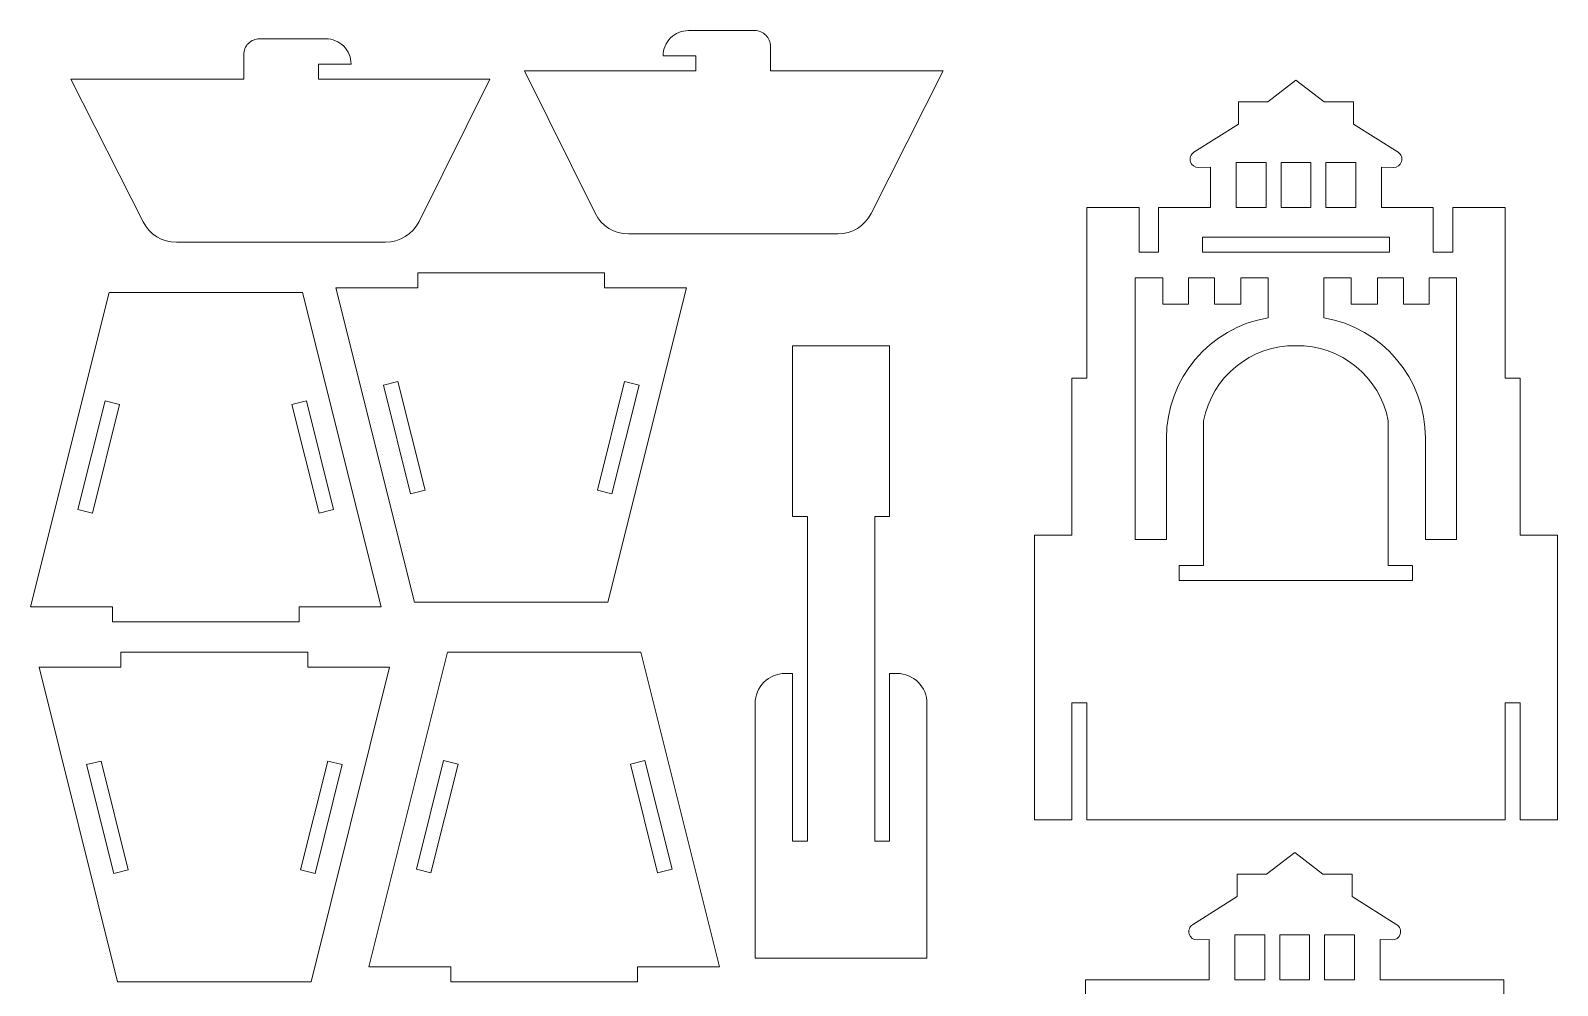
# Model space of a CAD drawing. Header units: millimetres. Extents: x -352 to 334, y -236 to 220.
# Drawn here: x -344.8 to -38.3, y 2.6 to 194.2 of the extents above; entities that cross this region are included whole.
import ezdxf

# ---------------------------------------------------------------- set-up
doc = ezdxf.new("R2010")
doc.units = ezdxf.units.MM
doc.header["$MEASUREMENT"] = 0
doc.layers.add('Capa 1', color=7, linetype='Continuous')

msp = doc.modelspace()

# ---------------------------------------------------------------- linework, layer by layer
at = {"layer": 'Capa 1', "color": 143, "lineweight": 9}
for points, knots in [([(-224.7259, 153.3899), (-224.7259, 153.3899), (-182.72, 153.3899), (-182.72, 153.3899), (-182.72, 153.3899), (-179.8922, 153.3907), (-177.3025, 154.9822), (-176.0276, 157.5059), (-176.0276, 157.5059), (-176.0276, 157.5059), (-161.5668, 186.1189), (-161.5668, 186.1189), (-161.5668, 186.1189), (-161.5668, 186.1189), (-196.244, 186.1189), (-196.244, 186.1189), (-196.244, 186.1189), (-196.244, 186.1189), (-196.244, 191.0245), (-196.244, 191.0245), (-196.244, 191.0245), (-196.2445, 191.8663), (-196.5794, 192.6781), (-197.1753, 193.2732), (-197.1753, 193.2732), (-197.7713, 193.8682), (-198.5791, 194.2024), (-199.4209, 194.202), (-199.4209, 194.202), (-199.4209, 194.202), (-212.711, 194.202), (-212.711, 194.202), (-212.711, 194.202), (-214.0579, 194.201), (-215.3566, 193.6648), (-216.3088, 192.7114), (-216.3088, 192.7114), (-217.2607, 191.758), (-217.7956, 190.4655), (-217.7943, 189.1182), (-217.7943, 189.1182), (-217.7943, 189.1182), (-211.2407, 189.1182), (-211.2407, 189.1182), (-211.2407, 189.1182), (-211.2407, 189.1182), (-211.2407, 186.1189), (-211.2407, 186.1189), (-211.2407, 186.1189), (-211.2407, 186.1189), (-245.6124, 186.1189), (-245.6124, 186.1189), (-245.6124, 186.1189), (-245.6124, 186.1189), (-231.443, 157.5561), (-231.443, 157.5561), (-231.443, 157.5561), (-230.1774, 155.0054), (-227.5735, 153.3895), (-224.7259, 153.3899)], [0, 0, 0, 0, 0.06666667, 0.06666667, 0.06666667, 0.06666667, 0.13333333, 0.13333333, 0.13333333, 0.13333333, 0.2, 0.2, 0.2, 0.2, 0.26666667, 0.26666667, 0.26666667, 0.26666667, 0.33333333, 0.33333333, 0.33333333, 0.33333333, 0.4, 0.4, 0.4, 0.4, 0.46666667, 0.46666667, 0.46666667, 0.46666667, 0.53333333, 0.53333333, 0.53333333, 0.53333333, 0.6, 0.6, 0.6, 0.6, 0.66666667, 0.66666667, 0.66666667, 0.66666667, 0.73333333, 0.73333333, 0.73333333, 0.73333333, 0.8, 0.8, 0.8, 0.8, 0.86666667, 0.86666667, 0.86666667, 0.86666667, 0.93333333, 0.93333333, 0.93333333, 0.93333333, 1, 1, 1, 1]), ([(-273.4893, 151.7347), (-273.4893, 151.7347), (-315.4952, 151.7347), (-315.4952, 151.7347), (-315.4952, 151.7347), (-318.323, 151.7355), (-320.9127, 153.327), (-322.1876, 155.8507), (-322.1876, 155.8507), (-322.1876, 155.8507), (-336.6484, 184.4637), (-336.6484, 184.4637), (-336.6484, 184.4637), (-336.6484, 184.4637), (-301.9712, 184.4637), (-301.9712, 184.4637), (-301.9712, 184.4637), (-301.9712, 184.4637), (-301.9712, 189.3693), (-301.9712, 189.3693), (-301.9712, 189.3693), (-301.9707, 190.2111), (-301.6358, 191.0229), (-301.0399, 191.618), (-301.0399, 191.618), (-300.4439, 192.213), (-299.6361, 192.5472), (-298.7943, 192.5468), (-298.7943, 192.5468), (-298.7943, 192.5468), (-285.5042, 192.5468), (-285.5042, 192.5468), (-285.5042, 192.5468), (-284.1573, 192.5458), (-282.8586, 192.0096), (-281.9064, 191.0562), (-281.9064, 191.0562), (-280.9545, 190.1028), (-280.4196, 188.8103), (-280.4209, 187.463), (-280.4209, 187.463), (-280.4209, 187.463), (-286.9745, 187.463), (-286.9745, 187.463), (-286.9745, 187.463), (-286.9745, 187.463), (-286.9745, 184.4637), (-286.9745, 184.4637), (-286.9745, 184.4637), (-286.9745, 184.4637), (-252.6028, 184.4637), (-252.6028, 184.4637), (-252.6028, 184.4637), (-252.6028, 184.4637), (-266.7722, 155.9009), (-266.7722, 155.9009), (-266.7722, 155.9009), (-268.0378, 153.3502), (-270.6417, 151.7343), (-273.4893, 151.7347)], [0, 0, 0, 0, 0.06666667, 0.06666667, 0.06666667, 0.06666667, 0.13333333, 0.13333333, 0.13333333, 0.13333333, 0.2, 0.2, 0.2, 0.2, 0.26666667, 0.26666667, 0.26666667, 0.26666667, 0.33333333, 0.33333333, 0.33333333, 0.33333333, 0.4, 0.4, 0.4, 0.4, 0.46666667, 0.46666667, 0.46666667, 0.46666667, 0.53333333, 0.53333333, 0.53333333, 0.53333333, 0.6, 0.6, 0.6, 0.6, 0.66666667, 0.66666667, 0.66666667, 0.66666667, 0.73333333, 0.73333333, 0.73333333, 0.73333333, 0.8, 0.8, 0.8, 0.8, 0.86666667, 0.86666667, 0.86666667, 0.86666667, 0.93333333, 0.93333333, 0.93333333, 0.93333333, 1, 1, 1, 1]), ([(-135.7534, 59.3141), (-135.7534, 59.3141), (-132.7541, 59.3141), (-132.7541, 59.3141), (-132.7541, 59.3141), (-132.7541, 59.3141), (-132.7541, 35.8228), (-132.7541, 35.8228), (-132.7541, 35.8228), (-132.7541, 35.8228), (-48.7721, 35.8228), (-48.7721, 35.8228), (-48.7721, 35.8228), (-48.7721, 35.8228), (-48.7721, 59.3141), (-48.7721, 59.3141), (-48.7721, 59.3141), (-48.7721, 59.3141), (-45.7726, 59.3141), (-45.7726, 59.3141), (-45.7726, 59.3141), (-45.7726, 59.3141), (-45.7726, 35.8228), (-45.7726, 35.8228), (-45.7726, 35.8228), (-45.7726, 35.8228), (-38.2743, 35.8228), (-38.2743, 35.8228), (-38.2743, 35.8228), (-38.2743, 35.8228), (-38.2743, 92.9561), (-38.2743, 92.9561), (-38.2743, 92.9561), (-38.2743, 92.9561), (-45.7726, 92.9561), (-45.7726, 92.9561), (-45.7726, 92.9561), (-45.7726, 92.9561), (-45.7726, 124.4872), (-45.7726, 124.4872), (-45.7726, 124.4872), (-45.7726, 124.4872), (-48.7721, 124.4872), (-48.7721, 124.4872), (-48.7721, 124.4872), (-48.7721, 124.4872), (-48.7721, 158.7246), (-48.7721, 158.7246), (-48.7721, 158.7246), (-48.7721, 158.7246), (-59.3081, 158.7246), (-59.3081, 158.7246), (-59.3081, 158.7246), (-59.3081, 158.7246), (-59.3081, 149.7265), (-59.3081, 149.7265), (-59.3081, 149.7265), (-59.3081, 149.7265), (-63.1982, 149.7265), (-63.1982, 149.7265), (-63.1982, 149.7265), (-63.1982, 149.7265), (-63.1982, 158.7246), (-63.1982, 158.7246), (-63.1982, 158.7246), (-63.1982, 158.7246), (-73.5993, 158.7246), (-73.5993, 158.7246), (-73.5993, 158.7246), (-73.5993, 158.7246), (-73.5993, 166.7826), (-73.5993, 166.7826), (-73.5993, 166.7826), (-73.5993, 166.7826), (-71.1959, 166.7234), (-71.1959, 166.7234), (-71.1959, 166.7234), (-70.4505, 166.711), (-69.7893, 167.1981), (-69.5794, 167.9134), (-69.5794, 167.9134), (-69.3701, 168.6285), (-69.6406, 169.3813), (-70.2746, 169.7733), (-70.2746, 169.7733), (-70.2746, 169.7733), (-79.2359, 175.4167), (-79.2359, 175.4167), (-79.2359, 175.4167), (-79.2359, 175.4167), (-79.2359, 179.9149), (-79.2359, 179.9149), (-79.2359, 179.9149), (-79.2359, 179.9149), (-85.1293, 179.9149), (-85.1293, 179.9149), (-85.1293, 179.9149), (-85.1293, 179.9149), (-90.7631, 184.2408), (-90.7631, 184.2408), (-90.7631, 184.2408), (-90.7631, 184.2408), (-96.3972, 179.9149), (-96.3972, 179.9149), (-96.3972, 179.9149), (-96.3972, 179.9149), (-102.2904, 179.9149), (-102.2904, 179.9149), (-102.2904, 179.9149), (-102.2904, 179.9149), (-102.2904, 175.4167), (-102.2904, 175.4167), (-102.2904, 175.4167), (-102.2904, 175.4167), (-111.2518, 169.7733), (-111.2518, 169.7733), (-111.2518, 169.7733), (-111.8789, 169.3709), (-112.1605, 168.5989), (-111.9391, 167.8874), (-111.9391, 167.8874), (-111.7176, 167.1757), (-111.0755, 166.6989), (-110.3306, 166.7234), (-110.3306, 166.7234), (-110.3306, 166.7234), (-107.9271, 166.7826), (-107.9271, 166.7826), (-107.9271, 166.7826), (-107.9271, 166.7826), (-107.9271, 158.7246), (-107.9271, 158.7246), (-107.9271, 158.7246), (-107.9271, 158.7246), (-118.3277, 158.7246), (-118.3277, 158.7246), (-118.3277, 158.7246), (-118.3277, 158.7246), (-118.3277, 149.7265), (-118.3277, 149.7265), (-118.3277, 149.7265), (-118.3277, 149.7265), (-122.2182, 149.7265), (-122.2182, 149.7265), (-122.2182, 149.7265), (-122.2182, 149.7265), (-122.2182, 158.7246), (-122.2182, 158.7246), (-122.2182, 158.7246), (-122.2182, 158.7246), (-132.7541, 158.7246), (-132.7541, 158.7246), (-132.7541, 158.7246), (-132.7541, 158.7246), (-132.7541, 124.4872), (-132.7541, 124.4872), (-132.7541, 124.4872), (-132.7541, 124.4872), (-135.7534, 124.4872), (-135.7534, 124.4872), (-135.7534, 124.4872), (-135.7534, 124.4872), (-135.7534, 92.9561), (-135.7534, 92.9561), (-135.7534, 92.9561), (-135.7534, 92.9561), (-143.2516, 92.9561), (-143.2516, 92.9561), (-143.2516, 92.9561), (-143.2516, 92.9561), (-143.2516, 35.8228), (-143.2516, 35.8228), (-143.2516, 35.8228), (-143.2516, 35.8228), (-135.7534, 35.8228), (-135.7534, 35.8228), (-135.7534, 35.8228), (-135.7534, 35.8228), (-135.7534, 59.3141), (-135.7534, 59.3141)], [0, 0, 0, 0, 0.02222222, 0.02222222, 0.02222222, 0.02222222, 0.04444444, 0.04444444, 0.04444444, 0.04444444, 0.06666667, 0.06666667, 0.06666667, 0.06666667, 0.08888889, 0.08888889, 0.08888889, 0.08888889, 0.11111111, 0.11111111, 0.11111111, 0.11111111, 0.13333333, 0.13333333, 0.13333333, 0.13333333, 0.15555556, 0.15555556, 0.15555556, 0.15555556, 0.17777778, 0.17777778, 0.17777778, 0.17777778, 0.2, 0.2, 0.2, 0.2, 0.22222222, 0.22222222, 0.22222222, 0.22222222, 0.24444444, 0.24444444, 0.24444444, 0.24444444, 0.26666667, 0.26666667, 0.26666667, 0.26666667, 0.28888889, 0.28888889, 0.28888889, 0.28888889, 0.31111111, 0.31111111, 0.31111111, 0.31111111, 0.33333333, 0.33333333, 0.33333333, 0.33333333, 0.35555556, 0.35555556, 0.35555556, 0.35555556, 0.37777778, 0.37777778, 0.37777778, 0.37777778, 0.4, 0.4, 0.4, 0.4, 0.42222222, 0.42222222, 0.42222222, 0.42222222, 0.44444444, 0.44444444, 0.44444444, 0.44444444, 0.46666667, 0.46666667, 0.46666667, 0.46666667, 0.48888889, 0.48888889, 0.48888889, 0.48888889, 0.51111111, 0.51111111, 0.51111111, 0.51111111, 0.53333333, 0.53333333, 0.53333333, 0.53333333, 0.55555556, 0.55555556, 0.55555556, 0.55555556, 0.57777778, 0.57777778, 0.57777778, 0.57777778, 0.6, 0.6, 0.6, 0.6, 0.62222222, 0.62222222, 0.62222222, 0.62222222, 0.64444444, 0.64444444, 0.64444444, 0.64444444, 0.66666667, 0.66666667, 0.66666667, 0.66666667, 0.68888889, 0.68888889, 0.68888889, 0.68888889, 0.71111111, 0.71111111, 0.71111111, 0.71111111, 0.73333333, 0.73333333, 0.73333333, 0.73333333, 0.75555556, 0.75555556, 0.75555556, 0.75555556, 0.77777778, 0.77777778, 0.77777778, 0.77777778, 0.8, 0.8, 0.8, 0.8, 0.82222222, 0.82222222, 0.82222222, 0.82222222, 0.84444444, 0.84444444, 0.84444444, 0.84444444, 0.86666667, 0.86666667, 0.86666667, 0.86666667, 0.88888889, 0.88888889, 0.88888889, 0.88888889, 0.91111111, 0.91111111, 0.91111111, 0.91111111, 0.93333333, 0.93333333, 0.93333333, 0.93333333, 0.95555556, 0.95555556, 0.95555556, 0.95555556, 0.97777778, 0.97777778, 0.97777778, 0.97777778, 1, 1, 1, 1]), ([(-96.7615, 167.7226), (-96.7615, 167.7226), (-96.7615, 158.7246), (-96.7615, 158.7246), (-96.7615, 158.7246), (-96.7615, 158.7246), (-102.7604, 158.7246), (-102.7604, 158.7246), (-102.7604, 158.7246), (-102.7604, 158.7246), (-102.7604, 167.7226), (-102.7604, 167.7226), (-102.7604, 167.7226), (-102.7604, 167.7226), (-96.7615, 167.7226), (-96.7615, 167.7226)], [0, 0, 0, 0, 0.25, 0.25, 0.25, 0.25, 0.5, 0.5, 0.5, 0.5, 0.75, 0.75, 0.75, 0.75, 1, 1, 1, 1]), ([(-87.7636, 158.7246), (-87.7636, 158.7246), (-87.7636, 167.7226), (-87.7636, 167.7226), (-87.7636, 167.7226), (-87.7636, 167.7226), (-93.7624, 167.7226), (-93.7624, 167.7226), (-93.7624, 167.7226), (-93.7624, 167.7226), (-93.7624, 158.7246), (-93.7624, 158.7246), (-93.7624, 158.7246), (-93.7624, 158.7246), (-87.7636, 158.7246), (-87.7636, 158.7246)], [0, 0, 0, 0, 0.25, 0.25, 0.25, 0.25, 0.5, 0.5, 0.5, 0.5, 0.75, 0.75, 0.75, 0.75, 1, 1, 1, 1]), ([(-78.7657, 158.7246), (-78.7657, 158.7246), (-84.7643, 158.7246), (-84.7643, 158.7246), (-84.7643, 158.7246), (-84.7643, 158.7246), (-84.7643, 167.7226), (-84.7643, 167.7226), (-84.7643, 167.7226), (-84.7643, 167.7226), (-78.7657, 167.7226), (-78.7657, 167.7226), (-78.7657, 167.7226), (-78.7657, 167.7226), (-78.7657, 158.7246), (-78.7657, 158.7246)], [0, 0, 0, 0, 0.25, 0.25, 0.25, 0.25, 0.5, 0.5, 0.5, 0.5, 0.75, 0.75, 0.75, 0.75, 1, 1, 1, 1]), ([(-72.017, 149.7265), (-72.017, 149.7265), (-109.509, 149.7265), (-109.509, 149.7265), (-109.509, 149.7265), (-109.509, 149.7265), (-109.509, 152.7259), (-109.509, 152.7259), (-109.509, 152.7259), (-109.509, 152.7259), (-72.017, 152.7259), (-72.017, 152.7259), (-72.017, 152.7259), (-72.017, 152.7259), (-72.017, 149.7265), (-72.017, 149.7265)], [0, 0, 0, 0, 0.25, 0.25, 0.25, 0.25, 0.5, 0.5, 0.5, 0.5, 0.75, 0.75, 0.75, 0.75, 1, 1, 1, 1]), ([(-228.8566, 79.5016), (-228.8566, 79.5016), (-267.7038, 79.5016), (-267.7038, 79.5016), (-267.7038, 79.5016), (-267.7038, 79.5016), (-283.4547, 142.6062), (-283.4547, 142.6062), (-283.4547, 142.6062), (-283.4547, 142.6062), (-267.0262, 142.6062), (-267.0262, 142.6062), (-267.0262, 142.6062), (-267.0262, 142.6062), (-267.0262, 145.6055), (-267.0262, 145.6055), (-267.0262, 145.6055), (-267.0262, 145.6055), (-229.5341, 145.6055), (-229.5341, 145.6055), (-229.5341, 145.6055), (-229.5341, 145.6055), (-229.5341, 142.6062), (-229.5341, 142.6062), (-229.5341, 142.6062), (-229.5341, 142.6062), (-213.1053, 142.6062), (-213.1053, 142.6062), (-213.1053, 142.6062), (-213.1053, 142.6062), (-228.8566, 79.5016), (-228.8566, 79.5016)], [0, 0, 0, 0, 0.125, 0.125, 0.125, 0.125, 0.25, 0.25, 0.25, 0.25, 0.375, 0.375, 0.375, 0.375, 0.5, 0.5, 0.5, 0.5, 0.625, 0.625, 0.625, 0.625, 0.75, 0.75, 0.75, 0.75, 0.875, 0.875, 0.875, 0.875, 1, 1, 1, 1]), ([(-116.7476, 112.3948), (-116.7476, 112.3948), (-116.7476, 92.0956), (-116.7476, 92.0956), (-116.7476, 92.0956), (-116.7476, 92.0956), (-123.0124, 92.0956), (-123.0124, 92.0956), (-123.0124, 92.0956), (-123.0124, 92.0956), (-123.0124, 144.5711), (-123.0124, 144.5711), (-123.0124, 144.5711), (-123.0124, 144.5711), (-117.5035, 144.5711), (-117.5035, 144.5711), (-117.5035, 144.5711), (-117.5035, 144.5711), (-117.5035, 139.2806), (-117.5035, 139.2806), (-117.5035, 139.2806), (-117.5035, 139.2806), (-112.3187, 139.2806), (-112.3187, 139.2806), (-112.3187, 139.2806), (-112.3187, 139.2806), (-112.3187, 144.5711), (-112.3187, 144.5711), (-112.3187, 144.5711), (-112.3187, 144.5711), (-107.134, 144.5711), (-107.134, 144.5711), (-107.134, 144.5711), (-107.134, 144.5711), (-107.134, 139.2806), (-107.134, 139.2806), (-107.134, 139.2806), (-107.134, 139.2806), (-101.8411, 139.2806), (-101.8411, 139.2806), (-101.8411, 139.2806), (-101.8411, 139.2806), (-101.8411, 144.5711), (-101.8411, 144.5711), (-101.8411, 144.5711), (-101.8411, 144.5711), (-96.3326, 144.5711), (-96.3326, 144.5711), (-96.3326, 144.5711), (-96.3326, 144.5711), (-96.3326, 136.581), (-96.3326, 136.581), (-96.3326, 136.581), (-108.1395, 134.5851), (-116.773, 124.3692), (-116.7476, 112.3948)], [0, 0, 0, 0, 0.07142857, 0.07142857, 0.07142857, 0.07142857, 0.14285714, 0.14285714, 0.14285714, 0.14285714, 0.21428571, 0.21428571, 0.21428571, 0.21428571, 0.28571429, 0.28571429, 0.28571429, 0.28571429, 0.35714286, 0.35714286, 0.35714286, 0.35714286, 0.42857143, 0.42857143, 0.42857143, 0.42857143, 0.5, 0.5, 0.5, 0.5, 0.57142857, 0.57142857, 0.57142857, 0.57142857, 0.64285714, 0.64285714, 0.64285714, 0.64285714, 0.71428571, 0.71428571, 0.71428571, 0.71428571, 0.78571429, 0.78571429, 0.78571429, 0.78571429, 0.85714286, 0.85714286, 0.85714286, 0.85714286, 0.92857143, 0.92857143, 0.92857143, 0.92857143, 1, 1, 1, 1]), ([(-64.7788, 92.0956), (-64.7788, 92.0956), (-64.7788, 112.3948), (-64.7788, 112.3948), (-64.7788, 112.3948), (-64.7638, 124.3563), (-73.3978, 134.598), (-85.1939, 136.581), (-85.1939, 136.581), (-85.1939, 136.581), (-85.1939, 144.5711), (-85.1939, 144.5711), (-85.1939, 144.5711), (-85.1939, 144.5711), (-79.6851, 144.5711), (-79.6851, 144.5711), (-79.6851, 144.5711), (-79.6851, 144.5711), (-79.6851, 139.2806), (-79.6851, 139.2806), (-79.6851, 139.2806), (-79.6851, 139.2806), (-74.3925, 139.2806), (-74.3925, 139.2806), (-74.3925, 139.2806), (-74.3925, 139.2806), (-74.3925, 144.5711), (-74.3925, 144.5711), (-74.3925, 144.5711), (-74.3925, 144.5711), (-69.2074, 144.5711), (-69.2074, 144.5711), (-69.2074, 144.5711), (-69.2074, 144.5711), (-69.2074, 139.2806), (-69.2074, 139.2806), (-69.2074, 139.2806), (-69.2074, 139.2806), (-64.0228, 139.2806), (-64.0228, 139.2806), (-64.0228, 139.2806), (-64.0228, 139.2806), (-64.0228, 144.5711), (-64.0228, 144.5711), (-64.0228, 144.5711), (-64.0228, 144.5711), (-58.5141, 144.5711), (-58.5141, 144.5711), (-58.5141, 144.5711), (-58.5141, 144.5711), (-58.5141, 92.0956), (-58.5141, 92.0956), (-58.5141, 92.0956), (-58.5141, 92.0956), (-64.7788, 92.0956), (-64.7788, 92.0956)], [0, 0, 0, 0, 0.07142857, 0.07142857, 0.07142857, 0.07142857, 0.14285714, 0.14285714, 0.14285714, 0.14285714, 0.21428571, 0.21428571, 0.21428571, 0.21428571, 0.28571429, 0.28571429, 0.28571429, 0.28571429, 0.35714286, 0.35714286, 0.35714286, 0.35714286, 0.42857143, 0.42857143, 0.42857143, 0.42857143, 0.5, 0.5, 0.5, 0.5, 0.57142857, 0.57142857, 0.57142857, 0.57142857, 0.64285714, 0.64285714, 0.64285714, 0.64285714, 0.71428571, 0.71428571, 0.71428571, 0.71428571, 0.78571429, 0.78571429, 0.78571429, 0.78571429, 0.85714286, 0.85714286, 0.85714286, 0.85714286, 0.92857143, 0.92857143, 0.92857143, 0.92857143, 1, 1, 1, 1]), ([(-290.1658, 141.6598), (-290.1658, 141.6598), (-274.4148, 78.5548), (-274.4148, 78.5548), (-274.4148, 78.5548), (-274.4148, 78.5548), (-290.8434, 78.5548), (-290.8434, 78.5548), (-290.8434, 78.5548), (-290.8434, 78.5548), (-290.8434, 75.5554), (-290.8434, 75.5554), (-290.8434, 75.5554), (-290.8434, 75.5554), (-328.3354, 75.5554), (-328.3354, 75.5554), (-328.3354, 75.5554), (-328.3354, 75.5554), (-328.3354, 78.5548), (-328.3354, 78.5548), (-328.3354, 78.5548), (-328.3354, 78.5548), (-344.7639, 78.5548), (-344.7639, 78.5548), (-344.7639, 78.5548), (-344.7639, 78.5548), (-329.0132, 141.6598), (-329.0132, 141.6598), (-329.0132, 141.6598), (-329.0132, 141.6598), (-290.1658, 141.6598), (-290.1658, 141.6598)], [0, 0, 0, 0, 0.125, 0.125, 0.125, 0.125, 0.25, 0.25, 0.25, 0.25, 0.375, 0.375, 0.375, 0.375, 0.5, 0.5, 0.5, 0.5, 0.625, 0.625, 0.625, 0.625, 0.75, 0.75, 0.75, 0.75, 0.875, 0.875, 0.875, 0.875, 1, 1, 1, 1]), ([(-199.3183, 59.2019), (-199.3183, 59.2019), (-199.3183, 8.0675), (-199.3183, 8.0675), (-199.3183, 8.0675), (-199.3183, 8.0675), (-164.8257, 8.0675), (-164.8257, 8.0675), (-164.8257, 8.0675), (-164.8257, 8.0675), (-164.8257, 59.2019), (-164.8257, 59.2019), (-164.8257, 59.2019), (-164.8266, 60.7938), (-165.46, 62.3202), (-166.5866, 63.4453), (-166.5866, 63.4453), (-167.7129, 64.57), (-169.2321, 65.2015), (-170.8245, 65.2008), (-170.8245, 65.2008), (-170.8245, 65.2008), (-172.3242, 65.2008), (-172.3242, 65.2008), (-172.3242, 65.2008), (-172.3242, 65.2008), (-172.3242, 31.5588), (-172.3242, 31.5588), (-172.3242, 31.5588), (-172.3242, 31.5588), (-175.3235, 31.5588), (-175.3235, 31.5588), (-175.3235, 31.5588), (-175.3235, 31.5588), (-175.3235, 96.7319), (-175.3235, 96.7319), (-175.3235, 96.7319), (-175.3235, 96.7319), (-172.3242, 96.7319), (-172.3242, 96.7319), (-172.3242, 96.7319), (-172.3242, 96.7319), (-172.3242, 130.9693), (-172.3242, 130.9693), (-172.3242, 130.9693), (-172.3242, 130.9693), (-191.8199, 130.9693), (-191.8199, 130.9693), (-191.8199, 130.9693), (-191.8199, 130.9693), (-191.8199, 96.7319), (-191.8199, 96.7319), (-191.8199, 96.7319), (-191.8199, 96.7319), (-188.8206, 96.7319), (-188.8206, 96.7319), (-188.8206, 96.7319), (-188.8206, 96.7319), (-188.8206, 31.5588), (-188.8206, 31.5588), (-188.8206, 31.5588), (-188.8206, 31.5588), (-191.8199, 31.5588), (-191.8199, 31.5588), (-191.8199, 31.5588), (-191.8199, 31.5588), (-191.8199, 65.2008), (-191.8199, 65.2008), (-191.8199, 65.2008), (-191.8199, 65.2008), (-193.3195, 65.2008), (-193.3195, 65.2008), (-193.3195, 65.2008), (-194.9115, 65.1997), (-196.438, 64.5664), (-197.5626, 63.44), (-197.5626, 63.44), (-198.6878, 62.3135), (-199.3192, 60.7938), (-199.3183, 59.2019)], [0, 0, 0, 0, 0.05, 0.05, 0.05, 0.05, 0.1, 0.1, 0.1, 0.1, 0.15, 0.15, 0.15, 0.15, 0.2, 0.2, 0.2, 0.2, 0.25, 0.25, 0.25, 0.25, 0.3, 0.3, 0.3, 0.3, 0.35, 0.35, 0.35, 0.35, 0.4, 0.4, 0.4, 0.4, 0.45, 0.45, 0.45, 0.45, 0.5, 0.5, 0.5, 0.5, 0.55, 0.55, 0.55, 0.55, 0.6, 0.6, 0.6, 0.6, 0.65, 0.65, 0.65, 0.65, 0.7, 0.7, 0.7, 0.7, 0.75, 0.75, 0.75, 0.75, 0.8, 0.8, 0.8, 0.8, 0.85, 0.85, 0.85, 0.85, 0.9, 0.9, 0.9, 0.9, 0.95, 0.95, 0.95, 0.95, 1, 1, 1, 1]), ([(-67.3406, 83.8571), (-67.3406, 83.8571), (-114.1854, 83.8571), (-114.1854, 83.8571), (-114.1854, 83.8571), (-114.1854, 83.8571), (-114.1854, 86.8563), (-114.1854, 86.8563), (-114.1854, 86.8563), (-114.1854, 86.8563), (-109.2951, 86.8563), (-109.2951, 86.8563), (-109.2951, 86.8563), (-109.2951, 86.8563), (-109.2951, 115.8671), (-109.2951, 115.8671), (-109.2951, 115.8671), (-107.6275, 124.749), (-99.799, 131.116), (-90.7631, 130.9576), (-90.7631, 130.9576), (-81.7274, 131.1244), (-73.9062, 124.7476), (-72.2314, 115.8671), (-72.2314, 115.8671), (-72.2314, 115.8671), (-72.2314, 86.8563), (-72.2314, 86.8563), (-72.2314, 86.8563), (-72.2314, 86.8563), (-67.3406, 86.8563), (-67.3406, 86.8563), (-67.3406, 86.8563), (-67.3406, 86.8563), (-67.3406, 83.8571), (-67.3406, 83.8571)], [0, 0, 0, 0, 0.11111111, 0.11111111, 0.11111111, 0.11111111, 0.22222222, 0.22222222, 0.22222222, 0.22222222, 0.33333333, 0.33333333, 0.33333333, 0.33333333, 0.44444444, 0.44444444, 0.44444444, 0.44444444, 0.55555556, 0.55555556, 0.55555556, 0.55555556, 0.66666667, 0.66666667, 0.66666667, 0.66666667, 0.77777778, 0.77777778, 0.77777778, 0.77777778, 0.88888889, 0.88888889, 0.88888889, 0.88888889, 1, 1, 1, 1]), ([(-268.4904, 101.2306), (-268.4904, 101.2306), (-265.5805, 101.9571), (-265.5805, 101.9571), (-265.5805, 101.9571), (-265.5805, 101.9571), (-271.0277, 123.7824), (-271.0277, 123.7824), (-271.0277, 123.7824), (-271.0277, 123.7824), (-273.9379, 123.056), (-273.9379, 123.056), (-273.9379, 123.056), (-273.9379, 123.056), (-268.4904, 101.2306), (-268.4904, 101.2306)], [0, 0, 0, 0, 0.25, 0.25, 0.25, 0.25, 0.5, 0.5, 0.5, 0.5, 0.75, 0.75, 0.75, 0.75, 1, 1, 1, 1]), ([(-225.5322, 123.7824), (-225.5322, 123.7824), (-230.98, 101.9571), (-230.98, 101.9571), (-230.98, 101.9571), (-230.98, 101.9571), (-228.07, 101.2306), (-228.07, 101.2306), (-228.07, 101.2306), (-228.07, 101.2306), (-222.6222, 123.056), (-222.6222, 123.056), (-222.6222, 123.056), (-222.6222, 123.056), (-225.5322, 123.7824), (-225.5322, 123.7824)], [0, 0, 0, 0, 0.25, 0.25, 0.25, 0.25, 0.5, 0.5, 0.5, 0.5, 0.75, 0.75, 0.75, 0.75, 1, 1, 1, 1]), ([(-326.8895, 119.2041), (-326.8895, 119.2041), (-329.7998, 119.9306), (-329.7998, 119.9306), (-329.7998, 119.9306), (-329.7998, 119.9306), (-335.2472, 98.1052), (-335.2472, 98.1052), (-335.2472, 98.1052), (-335.2472, 98.1052), (-332.3374, 97.3788), (-332.3374, 97.3788), (-332.3374, 97.3788), (-332.3374, 97.3788), (-326.8895, 119.2041), (-326.8895, 119.2041)], [0, 0, 0, 0, 0.25, 0.25, 0.25, 0.25, 0.5, 0.5, 0.5, 0.5, 0.75, 0.75, 0.75, 0.75, 1, 1, 1, 1]), ([(-292.2895, 119.2041), (-292.2895, 119.2041), (-286.8414, 97.3788), (-286.8414, 97.3788), (-286.8414, 97.3788), (-286.8414, 97.3788), (-283.9313, 98.1052), (-283.9313, 98.1052), (-283.9313, 98.1052), (-283.9313, 98.1052), (-289.3794, 119.9306), (-289.3794, 119.9306), (-289.3794, 119.9306), (-289.3794, 119.9306), (-292.2895, 119.2041), (-292.2895, 119.2041)], [0, 0, 0, 0, 0.25, 0.25, 0.25, 0.25, 0.5, 0.5, 0.5, 0.5, 0.75, 0.75, 0.75, 0.75, 1, 1, 1, 1]), ([(-288.4436, 3.3624), (-288.4436, 3.3624), (-272.6926, 66.467), (-272.6926, 66.467), (-272.6926, 66.467), (-272.6926, 66.467), (-289.1212, 66.467), (-289.1212, 66.467), (-289.1212, 66.467), (-289.1212, 66.467), (-289.1212, 69.4663), (-289.1212, 69.4663), (-289.1212, 69.4663), (-289.1212, 69.4663), (-326.6132, 69.4663), (-326.6132, 69.4663), (-326.6132, 69.4663), (-326.6132, 69.4663), (-326.6132, 66.467), (-326.6132, 66.467), (-326.6132, 66.467), (-326.6132, 66.467), (-343.0417, 66.467), (-343.0417, 66.467), (-343.0417, 66.467), (-343.0417, 66.467), (-327.291, 3.3624), (-327.291, 3.3624), (-327.291, 3.3624), (-327.291, 3.3624), (-288.4436, 3.3624), (-288.4436, 3.3624)], [0, 0, 0, 0, 0.125, 0.125, 0.125, 0.125, 0.25, 0.25, 0.25, 0.25, 0.375, 0.375, 0.375, 0.375, 0.5, 0.5, 0.5, 0.5, 0.625, 0.625, 0.625, 0.625, 0.75, 0.75, 0.75, 0.75, 0.875, 0.875, 0.875, 0.875, 1, 1, 1, 1]), ([(-261.083, 69.4666), (-261.083, 69.4666), (-276.8339, 6.3617), (-276.8339, 6.3617), (-276.8339, 6.3617), (-276.8339, 6.3617), (-260.4054, 6.3617), (-260.4054, 6.3617), (-260.4054, 6.3617), (-260.4054, 6.3617), (-260.4054, 3.3622), (-260.4054, 3.3622), (-260.4054, 3.3622), (-260.4054, 3.3622), (-222.9133, 3.3622), (-222.9133, 3.3622), (-222.9133, 3.3622), (-222.9133, 3.3622), (-222.9133, 6.3617), (-222.9133, 6.3617), (-222.9133, 6.3617), (-222.9133, 6.3617), (-206.4845, 6.3617), (-206.4845, 6.3617), (-206.4845, 6.3617), (-206.4845, 6.3617), (-222.2358, 69.4666), (-222.2358, 69.4666), (-222.2358, 69.4666), (-222.2358, 69.4666), (-261.083, 69.4666), (-261.083, 69.4666)], [0, 0, 0, 0, 0.125, 0.125, 0.125, 0.125, 0.25, 0.25, 0.25, 0.25, 0.375, 0.375, 0.375, 0.375, 0.5, 0.5, 0.5, 0.5, 0.625, 0.625, 0.625, 0.625, 0.75, 0.75, 0.75, 0.75, 0.875, 0.875, 0.875, 0.875, 1, 1, 1, 1]), ([(-330.6152, 47.6433), (-330.6152, 47.6433), (-325.1673, 25.8177), (-325.1673, 25.8177), (-325.1673, 25.8177), (-325.1673, 25.8177), (-328.0776, 25.0916), (-328.0776, 25.0916), (-328.0776, 25.0916), (-328.0776, 25.0916), (-333.525, 46.9169), (-333.525, 46.9169), (-333.525, 46.9169), (-333.525, 46.9169), (-330.6152, 47.6433), (-330.6152, 47.6433)], [0, 0, 0, 0, 0.25, 0.25, 0.25, 0.25, 0.5, 0.5, 0.5, 0.5, 0.75, 0.75, 0.75, 0.75, 1, 1, 1, 1]), ([(-290.5673, 25.8177), (-290.5673, 25.8177), (-285.1192, 47.6433), (-285.1192, 47.6433), (-285.1192, 47.6433), (-285.1192, 47.6433), (-282.2091, 46.9169), (-282.2091, 46.9169), (-282.2091, 46.9169), (-282.2091, 46.9169), (-287.6572, 25.0916), (-287.6572, 25.0916), (-287.6572, 25.0916), (-287.6572, 25.0916), (-290.5673, 25.8177), (-290.5673, 25.8177)], [0, 0, 0, 0, 0.25, 0.25, 0.25, 0.25, 0.5, 0.5, 0.5, 0.5, 0.75, 0.75, 0.75, 0.75, 1, 1, 1, 1]), ([(-258.9597, 47.011), (-258.9597, 47.011), (-264.4069, 25.1852), (-264.4069, 25.1852), (-264.4069, 25.1852), (-264.4069, 25.1852), (-267.3171, 25.9116), (-267.3171, 25.9116), (-267.3171, 25.9116), (-267.3171, 25.9116), (-261.8696, 47.7371), (-261.8696, 47.7371), (-261.8696, 47.7371), (-261.8696, 47.7371), (-258.9597, 47.011), (-258.9597, 47.011)], [0, 0, 0, 0, 0.25, 0.25, 0.25, 0.25, 0.5, 0.5, 0.5, 0.5, 0.75, 0.75, 0.75, 0.75, 1, 1, 1, 1]), ([(-218.9114, 25.1852), (-218.9114, 25.1852), (-224.3592, 47.011), (-224.3592, 47.011), (-224.3592, 47.011), (-224.3592, 47.011), (-221.4492, 47.7371), (-221.4492, 47.7371), (-221.4492, 47.7371), (-221.4492, 47.7371), (-216.0014, 25.9116), (-216.0014, 25.9116), (-216.0014, 25.9116), (-216.0014, 25.9116), (-218.9114, 25.1852), (-218.9114, 25.1852)], [0, 0, 0, 0, 0.25, 0.25, 0.25, 0.25, 0.5, 0.5, 0.5, 0.5, 0.75, 0.75, 0.75, 0.75, 1, 1, 1, 1]), ([(-133.0052, -95.6666), (-133.0052, -95.6666), (-133.0052, -119.1579), (-133.0052, -119.1579), (-133.0052, -119.1579), (-133.0052, -119.1579), (-49.0233, -119.1579), (-49.0233, -119.1579), (-49.0233, -119.1579), (-49.0233, -119.1579), (-49.0233, -95.6666), (-49.0233, -95.6666), (-49.0233, -95.6666), (-49.0233, -95.6666), (-46.0239, -95.6666), (-46.0239, -95.6666), (-46.0239, -95.6666), (-46.0239, -95.6666), (-46.0239, -119.1579), (-46.0239, -119.1579), (-46.0239, -119.1579), (-46.0239, -119.1579), (-38.5256, -119.1579), (-38.5256, -119.1579), (-38.5256, -119.1579), (-38.5256, -119.1579), (-38.5256, -62.0246), (-38.5256, -62.0246), (-38.5256, -62.0246), (-38.5256, -62.0246), (-46.0239, -62.0246), (-46.0239, -62.0246), (-46.0239, -62.0246), (-46.0239, -62.0246), (-46.0239, -30.4935), (-46.0239, -30.4935), (-46.0239, -30.4935), (-46.0239, -30.4935), (-49.0233, -30.4935), (-49.0233, -30.4935), (-49.0233, -30.4935), (-49.0233, -30.4935), (-49.0233, 3.7439), (-49.0233, 3.7439), (-49.0233, 3.7439), (-49.0233, 3.7439), (-73.85, 3.7439), (-73.85, 3.7439), (-73.85, 3.7439), (-73.85, 3.7439), (-73.85, 11.8019), (-73.85, 11.8019), (-73.85, 11.8019), (-73.85, 11.8019), (-71.4472, 11.7427), (-71.4472, 11.7427), (-71.4472, 11.7427), (-70.7019, 11.7303), (-70.0404, 12.2174), (-69.8309, 12.9327), (-69.8309, 12.9327), (-69.6209, 13.6478), (-69.8921, 14.4006), (-70.526, 14.7926), (-70.526, 14.7926), (-70.526, 14.7926), (-79.4871, 20.436), (-79.4871, 20.436), (-79.4871, 20.436), (-79.4871, 20.436), (-79.4871, 24.9342), (-79.4871, 24.9342), (-79.4871, 24.9342), (-79.4871, 24.9342), (-85.3804, 24.9342), (-85.3804, 24.9342), (-85.3804, 24.9342), (-85.3804, 24.9342), (-91.0144, 29.2601), (-91.0144, 29.2601), (-91.0144, 29.2601), (-91.0144, 29.2601), (-96.6481, 24.9342), (-96.6481, 24.9342), (-96.6481, 24.9342), (-96.6481, 24.9342), (-102.5414, 24.9342), (-102.5414, 24.9342), (-102.5414, 24.9342), (-102.5414, 24.9342), (-102.5414, 20.436), (-102.5414, 20.436), (-102.5414, 20.436), (-102.5414, 20.436), (-111.5026, 14.7926), (-111.5026, 14.7926), (-111.5026, 14.7926), (-112.1303, 14.3902), (-112.4115, 13.6182), (-112.19, 12.9067), (-112.19, 12.9067), (-111.969, 12.195), (-111.3262, 11.7182), (-110.5815, 11.7427), (-110.5815, 11.7427), (-110.5815, 11.7427), (-108.1786, 11.8019), (-108.1786, 11.8019), (-108.1786, 11.8019), (-108.1786, 11.8019), (-108.1786, 3.7439), (-108.1786, 3.7439), (-108.1786, 3.7439), (-108.1786, 3.7439), (-133.0052, 3.7439), (-133.0052, 3.7439), (-133.0052, 3.7439), (-133.0052, 3.7439), (-133.0052, -30.4935), (-133.0052, -30.4935), (-133.0052, -30.4935), (-133.0052, -30.4935), (-136.0047, -30.4935), (-136.0047, -30.4935), (-136.0047, -30.4935), (-136.0047, -30.4935), (-136.0047, -62.0246), (-136.0047, -62.0246), (-136.0047, -62.0246), (-136.0047, -62.0246), (-143.5029, -62.0246), (-143.5029, -62.0246), (-143.5029, -62.0246), (-143.5029, -62.0246), (-143.5029, -119.1579), (-143.5029, -119.1579), (-143.5029, -119.1579), (-143.5029, -119.1579), (-136.0047, -119.1579), (-136.0047, -119.1579), (-136.0047, -119.1579), (-136.0047, -119.1579), (-136.0047, -95.6666), (-136.0047, -95.6666), (-136.0047, -95.6666), (-136.0047, -95.6666), (-133.0052, -95.6666), (-133.0052, -95.6666)], [0, 0, 0, 0, 0.02702703, 0.02702703, 0.02702703, 0.02702703, 0.05405405, 0.05405405, 0.05405405, 0.05405405, 0.08108108, 0.08108108, 0.08108108, 0.08108108, 0.10810811, 0.10810811, 0.10810811, 0.10810811, 0.13513514, 0.13513514, 0.13513514, 0.13513514, 0.16216216, 0.16216216, 0.16216216, 0.16216216, 0.18918919, 0.18918919, 0.18918919, 0.18918919, 0.21621622, 0.21621622, 0.21621622, 0.21621622, 0.24324324, 0.24324324, 0.24324324, 0.24324324, 0.27027027, 0.27027027, 0.27027027, 0.27027027, 0.2972973, 0.2972973, 0.2972973, 0.2972973, 0.32432432, 0.32432432, 0.32432432, 0.32432432, 0.35135135, 0.35135135, 0.35135135, 0.35135135, 0.37837838, 0.37837838, 0.37837838, 0.37837838, 0.40540541, 0.40540541, 0.40540541, 0.40540541, 0.43243243, 0.43243243, 0.43243243, 0.43243243, 0.45945946, 0.45945946, 0.45945946, 0.45945946, 0.48648649, 0.48648649, 0.48648649, 0.48648649, 0.51351351, 0.51351351, 0.51351351, 0.51351351, 0.54054054, 0.54054054, 0.54054054, 0.54054054, 0.56756757, 0.56756757, 0.56756757, 0.56756757, 0.59459459, 0.59459459, 0.59459459, 0.59459459, 0.62162162, 0.62162162, 0.62162162, 0.62162162, 0.64864865, 0.64864865, 0.64864865, 0.64864865, 0.67567568, 0.67567568, 0.67567568, 0.67567568, 0.7027027, 0.7027027, 0.7027027, 0.7027027, 0.72972973, 0.72972973, 0.72972973, 0.72972973, 0.75675676, 0.75675676, 0.75675676, 0.75675676, 0.78378378, 0.78378378, 0.78378378, 0.78378378, 0.81081081, 0.81081081, 0.81081081, 0.81081081, 0.83783784, 0.83783784, 0.83783784, 0.83783784, 0.86486486, 0.86486486, 0.86486486, 0.86486486, 0.89189189, 0.89189189, 0.89189189, 0.89189189, 0.91891892, 0.91891892, 0.91891892, 0.91891892, 0.94594595, 0.94594595, 0.94594595, 0.94594595, 0.97297297, 0.97297297, 0.97297297, 0.97297297, 1, 1, 1, 1]), ([(-97.0131, 12.7419), (-97.0131, 12.7419), (-97.0131, 3.7439), (-97.0131, 3.7439), (-97.0131, 3.7439), (-97.0131, 3.7439), (-103.0117, 3.7439), (-103.0117, 3.7439), (-103.0117, 3.7439), (-103.0117, 3.7439), (-103.0117, 12.7419), (-103.0117, 12.7419), (-103.0117, 12.7419), (-103.0117, 12.7419), (-97.0131, 12.7419), (-97.0131, 12.7419)], [0, 0, 0, 0, 0.25, 0.25, 0.25, 0.25, 0.5, 0.5, 0.5, 0.5, 0.75, 0.75, 0.75, 0.75, 1, 1, 1, 1]), ([(-88.015, 3.7439), (-88.015, 3.7439), (-94.0136, 3.7439), (-94.0136, 3.7439), (-94.0136, 3.7439), (-94.0136, 3.7439), (-94.0136, 12.7419), (-94.0136, 12.7419), (-94.0136, 12.7419), (-94.0136, 12.7419), (-88.015, 12.7419), (-88.015, 12.7419), (-88.015, 12.7419), (-88.015, 12.7419), (-88.015, 3.7439), (-88.015, 3.7439)], [0, 0, 0, 0, 0.25, 0.25, 0.25, 0.25, 0.5, 0.5, 0.5, 0.5, 0.75, 0.75, 0.75, 0.75, 1, 1, 1, 1]), ([(-79.017, 3.7439), (-79.017, 3.7439), (-85.0157, 3.7439), (-85.0157, 3.7439), (-85.0157, 3.7439), (-85.0157, 3.7439), (-85.0157, 12.7419), (-85.0157, 12.7419), (-85.0157, 12.7419), (-85.0157, 12.7419), (-79.017, 12.7419), (-79.017, 12.7419), (-79.017, 12.7419), (-79.017, 12.7419), (-79.017, 3.7439), (-79.017, 3.7439)], [0, 0, 0, 0, 0.25, 0.25, 0.25, 0.25, 0.5, 0.5, 0.5, 0.5, 0.75, 0.75, 0.75, 0.75, 1, 1, 1, 1])]:
    msp.add_open_spline(points, degree=3, knots=knots, dxfattribs=at)

doc.saveas('drawing.dxf')
